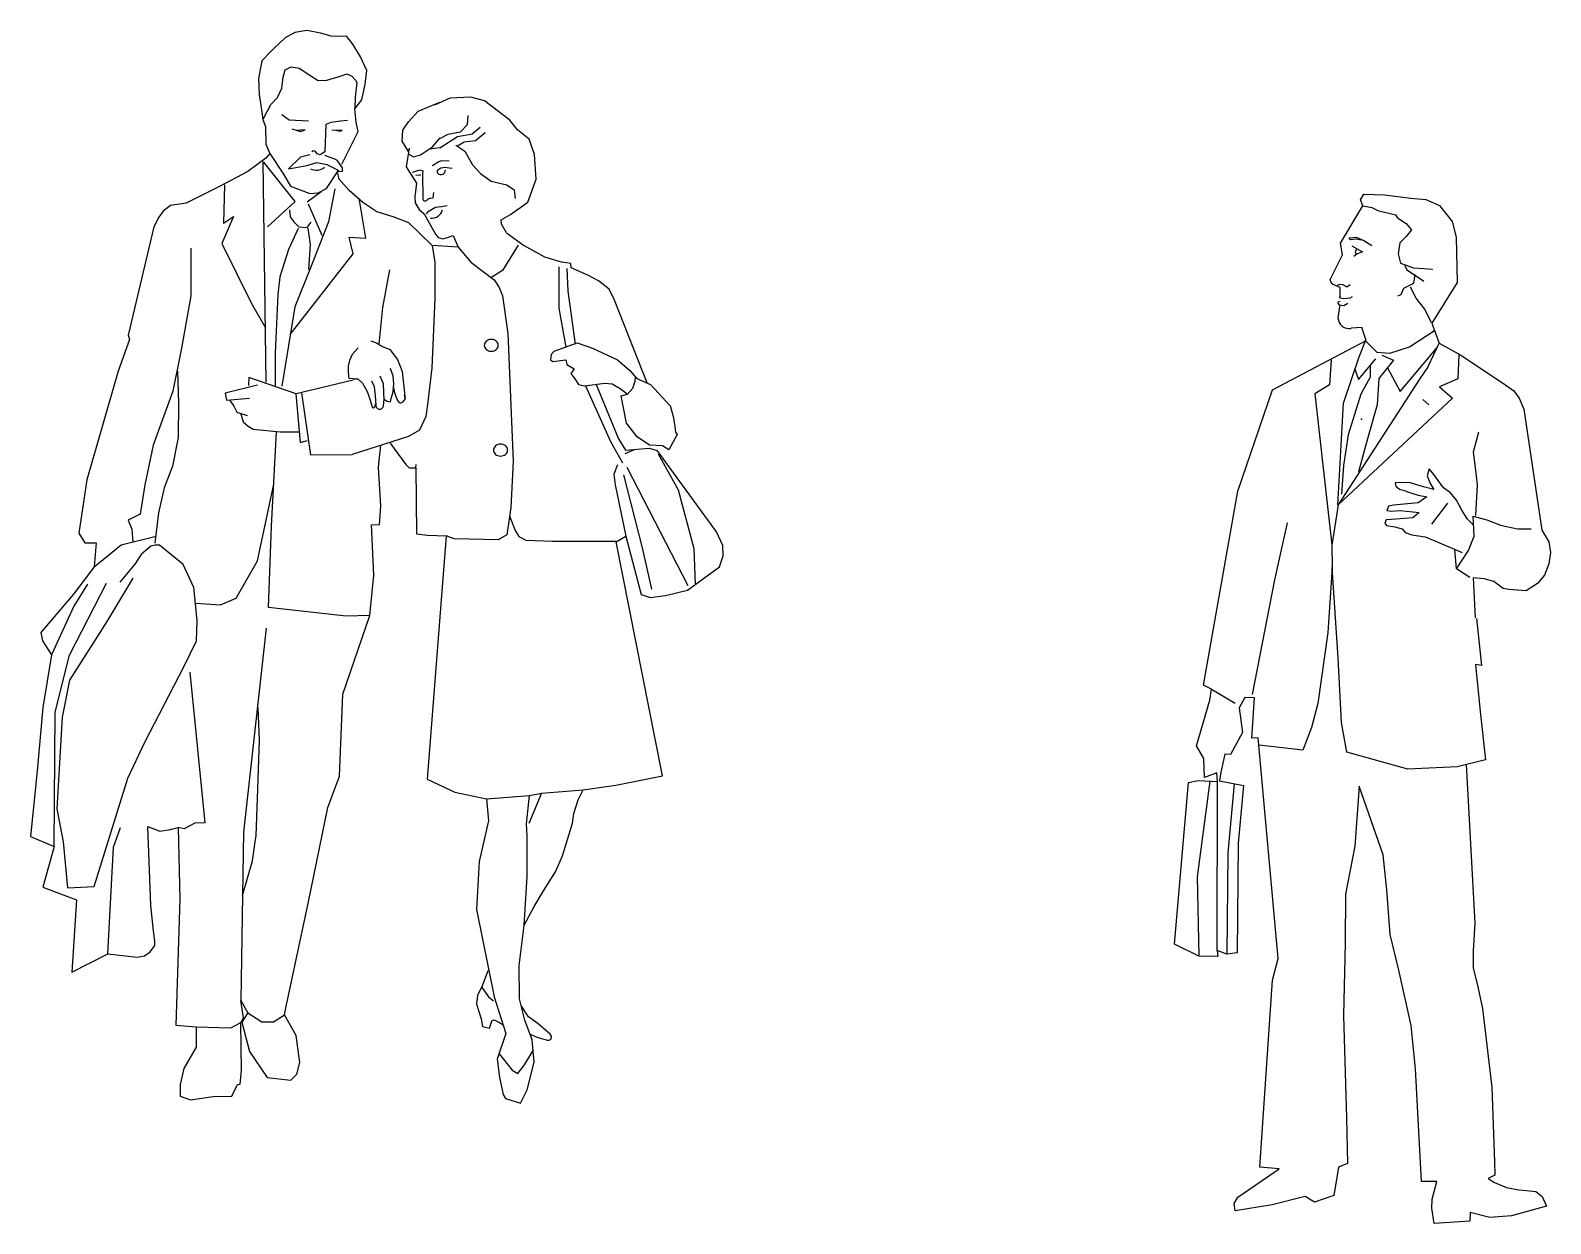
# Model space of a CAD drawing. Extents: x 7.9 to 14.49, y -4.05 to 0.19.
# Drawn here: x 11.781 to 14.329, y -1.806 to 0.195 of the extents above; entities that cross this region are included whole.
import ezdxf

# ---------------------------------------------------------------- set-up
doc = ezdxf.new("R2010")
doc.units = 0
doc.layers.get('0').update_dxf_attribs({"linetype": 'CONTINUOUS'})
doc.layers.add('PESSOAS', color=7, linetype='CONTINUOUS')

# ---------------------------------------------------------------- blocks, each defined once
blk = doc.blocks.new('AZPED1')
at = {"color": 0, "linetype": 'BYBLOCK'}
for p, q in [((4.38, 66.27), (3.38, 65.8)), ((5.78, 66.33), (4.38, 66.27)), ((6.68, 66.09), (5.78, 66.33)), ((8.35, 64.82), (6.68, 66.09)), ((8.85, 64.19), (8.35, 64.82)), ((9.62, 63.57), (8.85, 64.19)), ((9.97, 62.55), (9.62, 63.57)), ((1.7, 62.97), (1.51, 61.73)), ((10.09, 60.93), (9.97, 62.55)), ((-3.02, 61.4), (-2.96, 61.51)), ((-2.91, 60.92), (-3.02, 61.4)), ((1.51, 61.73), (2.18, 60.66)), ((1.92, 61.38), (2.43, 61.54)), ((2.15, 61.19), (2.4, 61.22)), ((2.4, 61.22), (2.44, 61.18)), ((2.44, 61.18), (2.42, 61.19)), ((2.43, 61.54), (2.6, 61.48)), ((2.6, 61.48), (2.58, 61.26)), ((2.58, 61.26), (2.6, 59.64)), ((3.59, 61.53), (3.8, 61.67)), ((3.8, 61.67), (4.07, 61.72)), ((4.07, 61.72), (4.35, 61.67)), ((4.35, 61.67), (4.53, 61.64)), ((-2.25, 60.17), (-2.91, 60.92)), ((2.18, 60.66), (2.07, 59.76)), ((9.54, 59.41), (10.09, 60.93)), ((-1.36, 59.38), (-2.25, 60.17)), ((-0.43, 58.77), (-1.36, 59.38)), ((2.07, 59.76), (2.09, 59.36)), ((2.09, 59.36), (2.36, 58.92)), ((3.13, 59.67), (3.28, 59.7)), ((3.28, 59.7), (3.32, 60.04)), ((8.38, 58.59), (9.54, 59.41)), ((0.64, 58.44), (-0.43, 58.77)), ((1.68, 58.05), (0.64, 58.44)), ((2.36, 58.92), (2.7, 58.63)), ((2.7, 58.63), (3.43, 57.29)), ((2.91, 58.77), (2.85, 58.62)), ((2.85, 58.62), (2.85, 58.62)), ((7.77, 58.23), (8.38, 58.59)), ((7.77, 58.23), (7.77, 58.23)), ((7.79, 57.95), (7.77, 58.23)), ((3.21, 56.55), (1.68, 58.05)), ((3.43, 57.29), (3.62, 57.07)), ((4.17, 57.04), (4.6, 57.2)), ((4.6, 57.2), (4.93, 56.43)), ((8.12, 57.38), (7.79, 57.95)), ((8.12, 57.38), (9.25, 56.56)), ((4.93, 56.43), (3.21, 56.55)), ((3.62, 57.07), (3.92, 56.99)), ((3.92, 56.99), (4.17, 57.04)), ((4.93, 56.43), (5.78, 55.45)), ((8.9, 56.56), (7.86, 54.9)), ((9.25, 56.56), (10.64, 55.8)), ((5.78, 55.45), (7.31, 54.27)), ((10.64, 55.8), (11.8, 55.44)), ((12.36, 55.35), (11.8, 55.44)), ((12.4, 55.07), (12.36, 55.35)), ((7.86, 54.9), (7.1, 54.41)), ((7.31, 54.27), (7.65, 53.78)), ((13.53, 54.56), (12.4, 55.07)), ((14.19, 54.22), (13.53, 54.56)), ((14.9, 53.66), (14.19, 54.22)), ((7.65, 53.78), (7.86, 53.23)), ((7.86, 53.23), (8.21, 50.73)), ((15.24, 52.94), (14.9, 53.66)), ((17.42, 47.42), (15.24, 52.94)), ((-0.82, 50.25), (-0.46, 50.11)), ((8.21, 50.73), (8.56, 42.32)), ((-2.22, 48.97), (-2.04, 49.38)), ((-2.04, 49.38), (-1.66, 49.8)), ((-0.46, 50.11), (-0.05, 49.88)), ((-0.05, 49.88), (0.43, 49.67)), ((0.43, 49.67), (0.94, 49.02)), ((-2.31, 48.18), (-2.3, 48.57)), ((-2.25, 47.76), (-2.31, 48.18)), ((-2.3, 48.57), (-2.22, 48.97)), ((0.64, 47.93), (0.47, 48.43)), ((0.94, 49.02), (1.24, 48.23)), ((1.24, 48.23), (1.43, 46.41)), ((-1.99, 47.74), (-2.25, 47.76)), ((-1.99, 47.74), (-1.69, 47.74)), ((-1.69, 47.74), (-1.37, 47.46)), ((-1.37, 47.46), (-1.1, 46.96)), ((-0.58, 47.21), (-0.76, 47.59)), ((-0.53, 46.62), (-0.58, 47.21)), ((0.01, 47.41), (-0.21, 47.91)), ((0.03, 46.82), (0.01, 47.41)), ((0.7, 47.44), (0.64, 47.93)), ((0.64, 46.89), (0.7, 47.44)), ((0.76, 46.82), (0.66, 47.26)), ((13.33, 47.28), (14.99, 43.61)), ((14.03, 47.37), (15.51, 43.78)), ((14.03, 47.37), (14.03, 47.37)), ((-1.1, 46.96), (-1, 46.73)), ((-1, 46.73), (-0.84, 46.26)), ((-0.84, 46.26), (-0.79, 46.03)), ((-0.48, 46.02), (-0.53, 46.62)), ((0.01, 45.94), (0.06, 46.41)), ((0.06, 46.35), (0.03, 46.82)), ((0.06, 46.41), (0.25, 46.26)), ((0.25, 46.26), (0.46, 46.22)), ((0.46, 46.22), (0.52, 46.44)), ((0.52, 46.44), (0.64, 46.89)), ((0.92, 46.39), (0.76, 46.82)), ((1.07, 46.15), (0.92, 46.39)), ((-0.81, 46.13), (-0.75, 45.85)), ((-0.75, 45.85), (-0.67, 45.83)), ((-0.67, 45.83), (-0.56, 45.9)), ((-0.56, 45.9), (-0.49, 46.11)), ((-0.48, 46.02), (-0.48, 46.02)), ((14.99, 43.61), (15.78, 42.21)), ((15.51, 43.78), (15.98, 43.03)), ((15.98, 43.03), (17.53, 43.17)), ((8.56, 42.32), (8.42, 39.26)), ((15.95, 42.82), (16.56, 43.08)), ((16.56, 43.08), (16.56, 43.08)), ((21.99, 37.64), (18.08, 42.99)), ((8.42, 39.26), (8.14, 37.45)), ((4.67, 37.18), (4.15, 37.38)), ((7.58, 37.11), (4.67, 37.18)), ((8.14, 37.45), (7.58, 37.11)), ((15.37, 36.98), (16, 37.36)), ((16, 37.36), (17, 33.5)), ((22.4, 36.75), (21.99, 37.64)), ((18.42, 21.55), (15.37, 36.98)), ((22.43, 36.06), (22.4, 36.75)), ((20.07, 33.8), (22.17, 35.34)), ((22.17, 35.34), (22.43, 36.06)), ((17, 33.5), (17.6, 33.32)), ((17.6, 33.32), (18.62, 33.44)), ((18.62, 33.44), (20.07, 33.8)), ((3.39, 27.6), (3.39, 27.6)), ((15.33, 20.93), (18.42, 21.55)), ((13.18, 20.62), (15.33, 20.93)), ((6.5, 7.56), (6.93, 6.96)), ((6.93, 6.96), (7.26, 6.69)), ((7.63, 3.2), (8.49, 2.11)), ((9.31, 2.47), (9.88, 3.4)), ((8.49, 2.11), (8.87, 1.9)), ((8.87, 1.9), (9.31, 2.47))]:
    blk.add_line(p, q, dxfattribs=at)
for points in [[(-2.75, 61.92), (-1.66, 64.07), (-1.79, 64.69), (-1.88, 65.56), (-1.43, 66.17), (-1.2, 67.19), (-1.1, 68.09), (-1.52, 68.99), (-2.01, 69.83), (-2.41, 70.34), (-3.45, 70.37), (-4.15, 70.57), (-5.06, 70.74), (-5.84, 70.6), (-6.48, 70.26), (-7.18, 69.6), (-7.42, 69.36), (-8.02, 68.74), (-8.24, 67.54), (-8.2, 66.51), (-8.04, 65.49), (-7.95, 64.87), (-7.78, 64.4), (-7.76, 63.23), (-7.5, 62.62), (-7.75, 62.32)], [(-7.9, 64.92), (-7.43, 65.85), (-6.99, 66.32), (-6.7, 66.92), (-6.61, 67.65), (-6.47, 68.14), (-6.09, 68.34), (-5.56, 68.25), (-4.85, 67.79), (-4.31, 67.44), (-3.74, 67.46), (-2.92, 67.71), (-2.4, 67.88), (-2.08, 67.73), (-1.84, 67.46), (-1.76, 67.31), (-1.86, 66.34), (-1.88, 65.56)], [(1.65, 62.76), (1.25, 63.44), (1.29, 64.15), (1.65, 64.7), (2.29, 65.42), (3.2, 65.78), (3.73, 66)], [(-6.7, 65.2), (-6.21, 64.85), (-4.93, 64.78)], [(-6.03, 64.24), (-5.47, 64.08), (-5.16, 64.18), (-5.48, 64.16), (-5.71, 64.14)], [(-2.36, 64.79), (-2.84, 64.76), (-3.47, 64.66), (-3.79, 64.53), (-3.86, 62.73), (-4.16, 62.53), (-4.36, 62.59), (-4.47, 62.74), (-4.61, 62.8), (-4.73, 62.72)], [(3.73, 62.99), (4.9, 63.74), (5.88, 63.92), (5.88, 63.94), (6.39, 64.35)], [(3.76, 63.63), (4.28, 63.9), (5.09, 64.04), (5.55, 64.53), (5.6, 65.12)], [(-3.4, 64.15), (-2.73, 64.19), (-2.82, 64.06), (-3.14, 64.13)], [(1.63, 62.59), (1.98, 62.39), (2.44, 62.52), (3.25, 63.05), (3.74, 63.65)], [(4.88, 63.13), (5.34, 63.39), (6.08, 63.48), (6.71, 64)], [(-7.75, 62.32), (-8.94, 61.42), (-10.86, 60.41), (-13.01, 59.34), (-14.04, 59.19), (-14.53, 58.82), (-14.82, 58.41), (-15.14, 57.78), (-16.83, 50.62), (-16.75, 50.33), (-17.5, 48.25), (-19.56, 41.08), (-19.56, 41.08), (-20.1, 37.56), (-19.7, 36.92), (-18.94, 36.93), (-19.09, 35.34), (-20.44, 33.54), (-22.6, 31), (-22.5, 30.45), (-21.89, 29.53), (-22.46, 26.06), (-22.85, 21.88), (-23.29, 17.53), (-21.73, 16.87), (-22.48, 14.19), (-20.25, 13.36), (-20.56, 8.59), (-18.19, 9.79), (-16.25, 9.58), (-15.76, 9.65), (-15.39, 9.93), (-15.08, 10.34), (-15.08, 10.63), (-15.16, 11.3), (-15.35, 12.98), (-15.55, 18.2), (-14.76, 17.89), (-14.04, 18), (-13.53, 18.14), (-13.43, 13.4), (-13.69, 5.08), (-12.36, 4.98), (-12.35, 3.63), (-13.17, 2.22), (-13.4, 1.16), (-13.4, 0.4), (-12.73, 0.15), (-11.23, 0.37), (-9.99, 0.39), (-9.63, 1.17), (-9.46, 1.18), (-9.37, 2.08), (-9.41, 5.25), (-9.24, 5.57), (-9.41, 6.72), (-8.95, 5.9), (-9.34, 5.28), (-8.83, 3.34), (-7.67, 1.62), (-6.1, 1.45), (-5.72, 1.85), (-5.52, 2.61), (-5.76, 4.39), (-6.53, 5.76), (-6.45, 6.12), (-4.94, 13.23), (-3.66, 19.45), (-2.89, 21.51), (-2.68, 26.92), (-0.9, 32.13), (-0.63, 34.78), (-0.78, 38.11), (-0.78, 38.11), (-0.25, 38.13), (-0.16, 39.35), (-0.33, 41.92), (-0.16, 43.36)], [(-7.5, 62.62), (-6.59, 61.26), (-6.12, 60.45), (-4.86, 59.98), (-4.31, 60.02), (-3.76, 60.3), (-3.02, 61.4)], [(-4.85, 62.52), (-5.46, 62.37), (-6.25, 61.6), (-5.06, 61.83), (-4.4, 62.02), (-3.74, 61.89), (-2.95, 61.5)], [(-3.09, 62.2), (-3.86, 62.49)], [(-3.09, 62.2), (-2.73, 61.68), (-2.71, 61.43), (-3.02, 61.4)], [(3.73, 62.99), (3.06, 62.91)], [(4.78, 63.17), (5.38, 62.78), (5.88, 61.87), (6.41, 61.3), (7.12, 60.79), (8.14, 60.54), (8.63, 60.22), (8.7, 59.65)], [(-7.95, 62.07), (-7.76, 47.52)], [(-7.65, 57.78), (-5.81, 59.44), (-7.9, 62.07)], [(3.25, 61.84), (3.25, 61.82), (3.66, 62.09), (3.86, 62.15), (4.34, 62.13)], [(-10.49, 60.54), (-10.56, 58.02), (-9.9, 58.46), (-10.67, 56.68), (-8.73, 52.77), (-7.78, 51.11)], [(-3.2, 60.29), (-3.2, 60.29), (-3.62, 58.11), (-4.8, 55.08), (-5.85, 52.5), (-6.71, 47.26)], [(-6.14, 50.68), (-1.99, 56), (-2.26, 57.1), (-1.15, 57.02), (-1.59, 59.67), (-1.59, 59.67)], [(-5.03, 59.42), (-4.11, 60.1)], [(-4.96, 59.3), (-4.07, 57.23)], [(2.91, 58.77), (3.44, 59.07), (3.83, 59.11), (4.2, 59.19)], [(-6.2, 58.89), (-6.16, 58.44), (-5.9, 58.11), (-5.57, 57.77), (-5.02, 57.74), (-4.76, 58.09)], [(-5.63, 57.66), (-6.25, 56.28), (-6.84, 54.47), (-6.96, 53.32), (-7.13, 49.44), (-7.13, 47.29)], [(-4.98, 57.69), (-4.82, 56.61), (-4.95, 54.96)], [(-12.71, 56.37), (-12.7, 53.23), (-13.31, 49.76), (-13.9, 46.94), (-15.19, 43.37), (-15.73, 40.74), (-16.05, 38.82), (-16.83, 38.41), (-16.59, 37.82), (-16.53, 36.98)], [(3.21, 56.55), (3.39, 55.44), (3.4, 53.04), (3.19, 48.47), (2.92, 46.04)], [(0.4, 54.94), (-0.06, 52.45), (-0.3, 50.03)], [(11.57, 55.14), (11.58, 52.41), (11.58, 52.41), (12.04, 49.84)], [(12.11, 55.03), (12.18, 53.53), (12.65, 50.04)], [(11.27, 49.56), (11.08, 49.36), (11.03, 49), (11.18, 48.88), (12.03, 48.99), (12.1, 48.69), (12.59, 48.4), (12.37, 48.09), (12.63, 47.74), (12.87, 47.38), (13.26, 47.29), (14.61, 47.46), (15.09, 47.42), (15.63, 47.1), (16.07, 46.78)], [(11.27, 49.56), (12.78, 50.13), (13.8, 49.77), (15.44, 48.99), (16.23, 48.31), (16.72, 47.77), (17.62, 47.36), (18.92, 45.97), (18.92, 45.98), (19.11, 45.26), (19.2, 44.76), (19.27, 44.22), (19.38, 44.07), (18.83, 43.06), (18.41, 43.32), (17.55, 43.37), (16.75, 43.91), (16.05, 44.81), (15.69, 46.62), (16.08, 46.73), (16.08, 46.72), (16.46, 47.12), (16.61, 47.6), (16.61, 47.6), (16.63, 47.85)], [(-13.58, 48.26), (-13.51, 46.16), (-13.54, 43.88), (-13.91, 41.98), (-14.47, 40.55), (-14.83, 38.89), (-15.09, 36.9)], [(-8.3, 47.32), (-10.43, 46.8), (-10.36, 46.33), (-8.83, 46.46)], [(-1.99, 47.65), (-1.99, 47.65), (-5.75, 46.75), (-8.88, 47.83), (-8.91, 47.3)], [(-10.14, 46.32), (-9.87, 45.95), (-9.68, 45.55), (-8.99, 45.33)], [(-5.78, 46.75), (-5.49, 43.55), (-5.01, 43.67)], [(-5.4, 46.83), (-4.81, 42.73), (-2.07, 42.76)], [(-9.42, 45.49), (-9.26, 44.91), (-8.93, 44.62), (-8.6, 44.42), (-6.82, 44.25), (-5.59, 44.25)], [(2.92, 46.04), (2.81, 45.25), (2.38, 44.35), (1.66, 43.93), (-2.07, 42.76)], [(-0.9, 32.13), (-2.46, 32.08), (-7.57, 32.64), (-7.39, 38.03), (-7.05, 44.24)], [(0.44, 43.5), (1.49, 42.08), (1.7, 41.87), (2.14, 41.87), (2.19, 37.52), (2.91, 37.43), (4.15, 37.38), (2.89, 21.33), (4.72, 20.46), (6.8, 20.03), (6.94, 18.56), (6.94, 18.56), (6.32, 15.89), (6.14, 12.71), (7.32, 6.96), (8.08, 4.53), (7.51, 2.84), (7.67, 1.63), (7.91, 0.51), (8.06, 0.24), (9.05, -0.07), (9.49, 0.82), (9.95, 2.63), (9.81, 4.12), (9.33, 5.41), (8.99, 6.83), (8.97, 9.03), (9.28, 11.66), (9.49, 14.89), (9.49, 17.58), (9.45, 18.37), (9.65, 20.25), (10.44, 20.4), (9.6, 18.4)], [(18.08, 42.99), (17.57, 43.14)], [(18.13, 42.79), (19.46, 40.42), (20.49, 36.55), (20.57, 34.17), (20.57, 34.17)], [(2.14, 41.87), (2.16, 42.09)], [(15.44, 42.07), (15.2, 41.46), (15.29, 40.74), (16, 37.36)], [(15.85, 41.41), (17.08, 36.59), (17.69, 33.87)], [(16.07, 41.91), (20.08, 34.11)], [(-12.39, 32.94), (-10.75, 32.82), (-9.71, 33.27), (-8.31, 35.74), (-7.22, 40.8)], [(8.33, 38.7), (8.69, 37.74), (8.94, 37.34), (9.39, 37.09), (11.16, 37.03), (12.98, 37.03), (15.35, 37.03)], [(-19.09, 35.34), (-17.3, 36.78), (-15, 37.37)], [(-16.87, 21.39), (-15.73, 23.76), (-13.17, 28.74), (-12.32, 30.45), (-12.28, 31.79), (-12.51, 33.98), (-13.21, 35.49), (-14.77, 36.76), (-15.06, 36.77), (-15.34, 36.69), (-15.99, 36.15), (-16.41, 35.52), (-17.39, 34.32)], [(-19.52, 34.18), (-20.42, 32.73), (-21.89, 29.53)], [(-21.73, 16.87), (-21.66, 25.74), (-20.71, 29.51), (-18.26, 34.26)], [(-16.54, 34.58), (-18.24, 31.72), (-20.71, 27.85), (-21.19, 25.41), (-21.54, 19.36), (-21.13, 17.18), (-21.13, 17.18), (-20.84, 14.15), (-20.84, 14.15), (-19.08, 14.23), (-16.87, 21.39)], [(-7.74, 31.28), (-9.22, 17.82), (-9.41, 6.72)], [(-12.78, 28.38), (-11.78, 18.44), (-12.44, 18.42), (-13.14, 18.05), (-13.53, 18.14)], [(-9.3, 13.65), (-8.63, 15.92), (-8.47, 17.18), (-8.39, 17.6), (-8.3, 20.05), (-8.17, 23.87), (-8.26, 26.02)], [(6.8, 20.03), (9.65, 20.25)], [(9.26, 11.65), (9.96, 12.91), (10.56, 13.96), (11.36, 15.21), (11.82, 16.26), (12.48, 18.42), (12.57, 19.06), (12.85, 19.96), (13.18, 20.62)], [(10.44, 20.4), (13.18, 20.62)], [(-18.19, 9.79), (-17.8, 16.83), (-17.35, 18.13)], [(6.89, 8.68), (6.89, 8.68), (6.53, 7.73), (6.2, 7.03), (6.14, 6.48), (6.28, 6.05), (6.45, 5.49), (6.55, 5), (7, 4.88), (7.16, 5.36), (7.32, 5.43), (7.61, 5.29), (7.88, 5.13)], [(-12.36, 4.98), (-10.06, 4.91), (-9.41, 5.25)], [(-8.95, 5.9), (-8.03, 5.31), (-7.25, 5.31), (-6.53, 5.76)]]:
    blk.add_lwpolyline(points, dxfattribs=at)
for points in [[(7.12, 50.35, 0.084551), (6.94, 50.32, 0.091584), (6.79, 50.23, 0.103673), (6.69, 50.1, 0.114209), (6.65, 49.95, 0.114209), (6.69, 49.81, 0.103673), (6.79, 49.68, 0.091584), (6.94, 49.59, 0.084551), (7.12, 49.56, 0.084551), (7.3, 49.59, 0.091584), (7.45, 49.68, 0.103673), (7.55, 49.81, 0.114209), (7.58, 49.95, 0.114209), (7.55, 50.1, 0.103673), (7.45, 50.23, 0.091584), (7.3, 50.32, 0.084551)], [(7.73, 43.43, 0.084551), (7.55, 43.4, 0.091584), (7.4, 43.32, 0.103673), (7.3, 43.19, 0.114209), (7.27, 43.04, 0.114209), (7.3, 42.89, 0.103673), (7.4, 42.76, 0.091584), (7.55, 42.68, 0.084551), (7.73, 42.65, 0.084551), (7.91, 42.68, 0.091584), (8.06, 42.76, 0.103673), (8.16, 42.89, 0.114209), (8.2, 43.04, 0.114209), (8.16, 43.19, 0.103673), (8.06, 43.32, 0.091584), (7.91, 43.4, 0.084551)]]:
    blk.add_lwpolyline(points, format="xyb", close=True, dxfattribs=at)
blk.add_lwpolyline([(9.68, 4.49), (10.19, 4.26), (10.84, 4.1, 0.845896), (11, 4.48), (10.22, 5.16), (9.58, 5.64), (9.58, 5.64), (9.11, 6.34)], format="xyb", dxfattribs=at)
for centre, radius, start, end in [((-4.43, 62.41), 0.894, 244.5251, 307.9563), ((3.69, 61.42), 0.15, 131.711, 227.9934), ((3.8, 61.52), 0.293, 225.1688, 4.4881), ((2.75, 59.64), 0.153, 177.9041, 322.3759), ((3.17, 59.27), 0.401, 94.5133, 136.2313), ((3.18, 59.11), 0.759, 264.9042, 343.9708), ((1.09, 46.5), 0.343, 265.8876, 30.9831), ((-0.24, 46), 0.256, 168.5112, 346.7939)]:
    blk.add_arc(centre, radius, start, end, dxfattribs=at)
blk = doc.blocks.new('AZPED4')
at = {"color": 0, "linetype": 'BYBLOCK'}
for p, q in [((-1.64, 66.21), (-1.42, 66.59)), ((-1.49, 65.83), (-1.64, 66.21)), ((-1.42, 66.59), (-0.05, 66.55)), ((-0.05, 66.55), (1.69, 66.33)), ((1.69, 66.33), (2.68, 66.25)), ((2.68, 66.25), (3.57, 65.84)), ((-2.96, 63.35), (-1.49, 65.83)), ((3.57, 65.84), (4.42, 64.8)), ((4.42, 64.8), (4.68, 63.75)), ((-2.82, 62.58), (-2.96, 63.35)), ((4.68, 63.75), (4.75, 60.77)), ((-3.65, 60.97), (-2.82, 62.58)), ((-3.6, 60.81), (-3.65, 60.97)), ((-3.45, 60.63), (-3.6, 60.81)), ((-2.99, 60.44), (-3.45, 60.63)), ((-2.97, 59.87), (-2.99, 60.44)), ((4.75, 60.77), (3.06, 58.08)), ((-3.12, 59.39), (-3.08, 59.5)), ((-3.04, 59.29), (-3.12, 59.39)), ((-3.12, 58.44), (-2.99, 59.29)), ((-3.08, 59.5), (-2.98, 59.53)), ((-1.55, 57.8), (-2.25, 57.74)), ((-1.27, 56.94), (-1.55, 57.8)), ((3.06, 58.08), (3.55, 56.76)), ((-7.44, 53.69), (-1.27, 56.94)), ((3.55, 56.76), (5.02, 55.94)), ((5.02, 55.94), (7.95, 53.99)), ((-9.74, 46.98), (-7.44, 53.69)), ((7.95, 53.99), (8.49, 53.62)), ((8.49, 53.62), (8.84, 53.12)), ((2.48, 53.04), (2.86, 52.69)), ((2.86, 52.69), (2.86, 52.69)), ((8.84, 53.12), (9.15, 52.41)), ((9.15, 52.41), (10.32, 44.42)), ((6.06, 47.4), (5.94, 45.39)), ((-12, 34.19), (-9.74, 46.98)), ((10.32, 44.42), (10.78, 43.65)), ((4.7, 41.86), (4.59, 43.15)), ((10.78, 43.65), (10.9, 42.95)), ((10.79, 42.19), (10.5, 41.44)), ((10.9, 42.95), (10.79, 42.19)), ((6.52, 41.2), (5.79, 41.28)), ((5.79, 41.28), (5.92, 38.63)), ((7.16, 41.02), (6.52, 41.2)), ((10.5, 41.44), (10.03, 40.9)), ((7.78, 40.57), (7.16, 41.02)), ((8.15, 40.49), (7.78, 40.57)), ((9.29, 40.42), (8.15, 40.49)), ((10.03, 40.9), (9.29, 40.42)), ((6.02, 38.59), (6.35, 35.49)), ((6.35, 35.49), (5.96, 35.54)), ((5.96, 35.54), (6.25, 32.45)), ((-11.48, 33.92), (-12, 34.19)), ((-12.45, 30.18), (-11.58, 33.2)), ((-11.58, 33.2), (-11.48, 33.92)), ((-9.27, 33.38), (-9.65, 32.68)), ((-8.64, 33.34), (-9.27, 33.38)), ((-8.81, 30.68), (-8.64, 33.34)), ((-9.65, 32.68), (-9.43, 31.07)), ((6.25, 32.45), (6.61, 29.25)), ((-11.97, 29.34), (-12.45, 30.18)), ((-9.43, 31.07), (-10.22, 29.61)), ((-8.4, 30.7), (-8.81, 30.68)), ((-7.07, 16.15), (-8.4, 30.7)), ((-11.93, 28.09), (-11.97, 29.34)), ((-10.58, 29.63), (-10.86, 28.45)), ((-10.22, 29.61), (-10.58, 29.63)), ((-11.11, 28.39), (-11.93, 28.09)), ((-11.08, 27.82), (-11.11, 28.39)), ((-10.86, 28.45), (-10.94, 27.88)), ((-10.86, 28.45), (-10.86, 28.45)), ((5.33, 28.94), (5.9, 18.48)), ((-13.9, 17.1), (-12.99, 27.76)), ((-12.99, 27.76), (-12.35, 27.89)), ((-11.58, 27.86), (-12.42, 21.53)), ((-12.35, 27.89), (-11.08, 27.82)), ((-11.09, 16.68), (-11.08, 27.82)), ((-10.94, 27.88), (-9.35, 27.56)), ((-9.98, 27.68), (-10.39, 23.11)), ((-9.35, 27.56), (-9.72, 23.76)), ((-1.72, 27.51), (-2.01, 23.55)), ((-0.14, 22.99), (-1.72, 27.51)), ((-10.39, 23.11), (-10.46, 16.44)), ((-9.72, 23.76), (-9.78, 16.52)), ((-2.01, 23.55), (-2.62, 20.39)), ((0.1, 20.68), (-0.14, 22.99)), ((-12.42, 21.53), (-12.31, 16.3)), ((-2.62, 20.39), (-2.66, 17.15)), ((0.33, 17.73), (0.1, 20.68)), ((5.9, 18.48), (5.79, 16.64)), ((-12.31, 16.3), (-13.9, 17.1)), ((-2.66, 17.15), (-2.75, 12.39)), ((0.9, 15.37), (0.33, 17.73)), ((-11.06, 16.28), (-12.31, 16.3)), ((-10.46, 16.44), (-11.09, 16.68)), ((-11.09, 16.68), (-11.06, 16.28)), ((-9.78, 16.52), (-10.46, 16.44)), ((-7.44, 14.72), (-7.07, 16.15)), ((5.79, 16.64), (5.79, 15.51)), ((1.71, 11.73), (0.9, 15.37)), ((5.79, 15.51), (6.07, 14.48)), ((-8.28, 2.38), (-7.44, 14.72)), ((6.07, 14.48), (6.41, 12.84)), ((-2.75, 12.39), (-2.56, 5.6)), ((6.41, 12.84), (7.02, 7.64)), ((1.99, 8.87), (1.71, 11.73)), ((2.39, 1.43), (1.99, 8.87)), ((7.02, 7.64), (7.21, 2.72)), ((-2.56, 5.6), (-2.49, 2.61)), ((-9.73, 0.39), (-7, 2.26)), ((-7, 2.26), (-8.28, 2.38)), ((-3.09, 2.37), (-3.39, 0.5)), ((-2.49, 2.61), (-3.09, 2.37)), ((7.21, 2.72), (7.22, 1.85)), ((3.39, 1.43), (2.39, 1.43)), ((3.09, 0.27), (3.39, 1.43)), ((7.22, 1.85), (6.79, 1.63)), ((6.79, 1.63), (7.21, 1.36)), ((7.21, 1.36), (7.99, 1.04)), ((7.99, 1.04), (8.8, 0.87)), ((-9.97, -0.02), (-9.73, 0.39)), ((-5.29, 0.44), (-7.47, -0.11)), ((-4.67, 0.06), (-5.29, 0.44)), ((-3.39, 0.5), (-4.67, 0.06)), ((3.06, -0.34), (3.09, 0.27)), ((8.8, 0.87), (9.31, 0.84)), ((9.31, 0.84), (9.92, 0.77)), ((9.92, 0.77), (10.34, 0.44)), ((10.34, 0.44), (10.63, -0.2)), ((-9.9, -0.52), (-9.97, -0.02)), ((-7.47, -0.11), (-9.9, -0.52)), ((3.22, -1.35), (3.06, -0.34)), ((5.6, -0.61), (5.58, -1.19)), ((6.89, -0.94), (5.6, -0.61)), ((8.32, -0.85), (6.89, -0.94)), ((10.63, -0.2), (8.32, -0.85)), ((5.58, -1.19), (3.22, -1.35))]:
    blk.add_line(p, q, dxfattribs=at)
for points in [[(-1.49, 65.83), (-0.88, 65.71), (-0.49, 65.51), (0.68, 65.24), (0.8, 65.04), (1.37, 64.66), (1.73, 64.24), (1.38, 63.79), (0.96, 63.39), (0.84, 62.66), (1.01, 62.04), (1.86, 61.74), (2.55, 61.68), (3.09, 61.64), (3.09, 61.63)], [(-2.41, 63.68), (-2.29, 63.6), (-1.94, 63.65), (-1.57, 63.58)], [(-2.38, 63.71), (-1.92, 63.76), (-1.42, 63.54), (-0.89, 63.21)], [(-2.21, 63.19), (-1.71, 62.9), (-1.5, 62.78), (-1.84, 62.65), (-1.86, 62.65), (-2.07, 62.47)], [(-1.9, 63), (-1.98, 62.75), (-1.91, 62.65)], [(0.82, 59.89), (1.05, 59.98), (1.22, 60.4), (1.89, 60.73), (1.96, 61.3)], [(1.28, 61.89), (1.43, 61.59), (1.8, 61.35), (2.54, 60.85)], [(-3.16, 60.58), (-3, 60.66), (-2.82, 60.63), (-2.54, 60.48), (-2.32, 60.64)], [(3.04, 58.11), (2.6, 59), (2.03, 59.72), (1.66, 60.46)], [(-2.97, 59.87), (-3.05, 59.78), (-2.79, 59.7), (-2.31, 59.76), (-2.16, 59.85)], [(-3.04, 59.29), (-2.74, 59.24), (-2.48, 59.4)], [(-1.27, 56.88), (-0.55, 56.16), (0.29, 56.09), (0.29, 56.09), (1.6, 56.52), (3.24, 57.59)], [(-3.13, 46.07), (-2.75, 52.79), (-1.73, 55.85), (-1.3, 56.91), (-1.3, 56.93)], [(0.13, 55.17), (0.97, 53.58), (3.44, 56.5)], [(2.82, 55.22), (3.55, 56.76)], [(-3.58, 55.65), (-3.69, 54.02), (-4.65, 53.42), (-3.52, 43.42), (-3.51, 41.95)], [(4.85, 56.01), (4.79, 54.4), (3.57, 53.88), (4.43, 53.12), (-3.11, 46.09)], [(2.82, 55.22), (2.25, 54.38), (-3.11, 46.09)], [(-1.01, 55.25), (-1.01, 54.51), (-1.62, 53.4), (-2.46, 50.7), (-2.76, 48.69), (-2.9, 46.8)], [(-2.01, 55.05), (-1.78, 54.37), (-0.62, 55.72)], [(-0.22, 55.96), (0.55, 55.63), (-0.43, 54.43), (-0.54, 52.7), (-1.17, 50.45), (-1.78, 48.27)], [(6.14, 50.89), (5.79, 49.56), (5.79, 49.56), (5.92, 48.56), (6.06, 47.4)], [(5.82, 44.74), (5.39, 45.16), (5.03, 45.79), (4.7, 46.39), (4.3, 46.88), (3.83, 47.22), (3.13, 48.18), (2.89, 48.47), (2.77, 48), (2.95, 47.5), (3.21, 47.1), (2.52, 47.28), (1.58, 47.56), (0.66, 47.53), (0.7, 47.32), (0.93, 47.12), (1.4, 46.98), (1.4, 46.96), (2.16, 46.73), (2.74, 46.62), (2.16, 46.23), (0.55, 46.07), (0.2, 45.99), (0.11, 45.72), (0.38, 45.66), (0.98, 45.72), (2.23, 45.58), (1.81, 45.24), (0.71, 45.15), (0.71, 45.15), (0.05, 45.1), (-0.04, 44.87), (0.08, 44.72), (0.62, 44.64), (1.12, 44.5), (1.32, 44.27), (1.76, 44.11), (2.63, 43.98), (2.63, 43.98), (3.27, 43.72), (5.07, 42.95)], [(4.11, 46.2), (3.04, 44.81)], [(-3.11, 46.09), (-3.52, 43.42)], [(5.57, 41.29), (4.7, 41.86), (5.48, 43.08), (5.86, 44.02), (5.79, 45.34), (5.79, 45.34), (6.69, 45.09), (7.59, 44.75), (8.73, 44.51), (9.63, 44.5)], [(-8.77, 33.57), (-7.3, 41.14), (-6.46, 44.91)], [(6.61, 29.25), (4.75, 28.79), (1.48, 28.65), (-2.55, 29.76), (-2.9, 31.72), (-3.12, 35.98), (-3.51, 41.95), (-3.79, 37.66), (-4.45, 32.97), (-4.86, 31.4), (-5.45, 29.9), (-8.32, 30.22)], [(-11.48, 33.92), (-9.9, 33)]]:
    blk.add_lwpolyline(points, dxfattribs=at)
blk.add_arc((-2.38, 58.47), 0.745, 182.5147, 279.9667, dxfattribs=at)
blk.add_point((-1.58, 51.74), dxfattribs=at)

msp = doc.modelspace()

# ---------------------------------------------------------------- block references
at = {"layer": 'PESSOAS', "xscale": 0.0254, "yscale": 0.0254, "zscale": 0.0254}
for name, p in [('AZPED1', (12.3729, -1.6022)), ('AZPED4', (14.0521, -1.7714))]:
    msp.add_blockref(name, p, dxfattribs=at)

doc.saveas('drawing.dxf')
